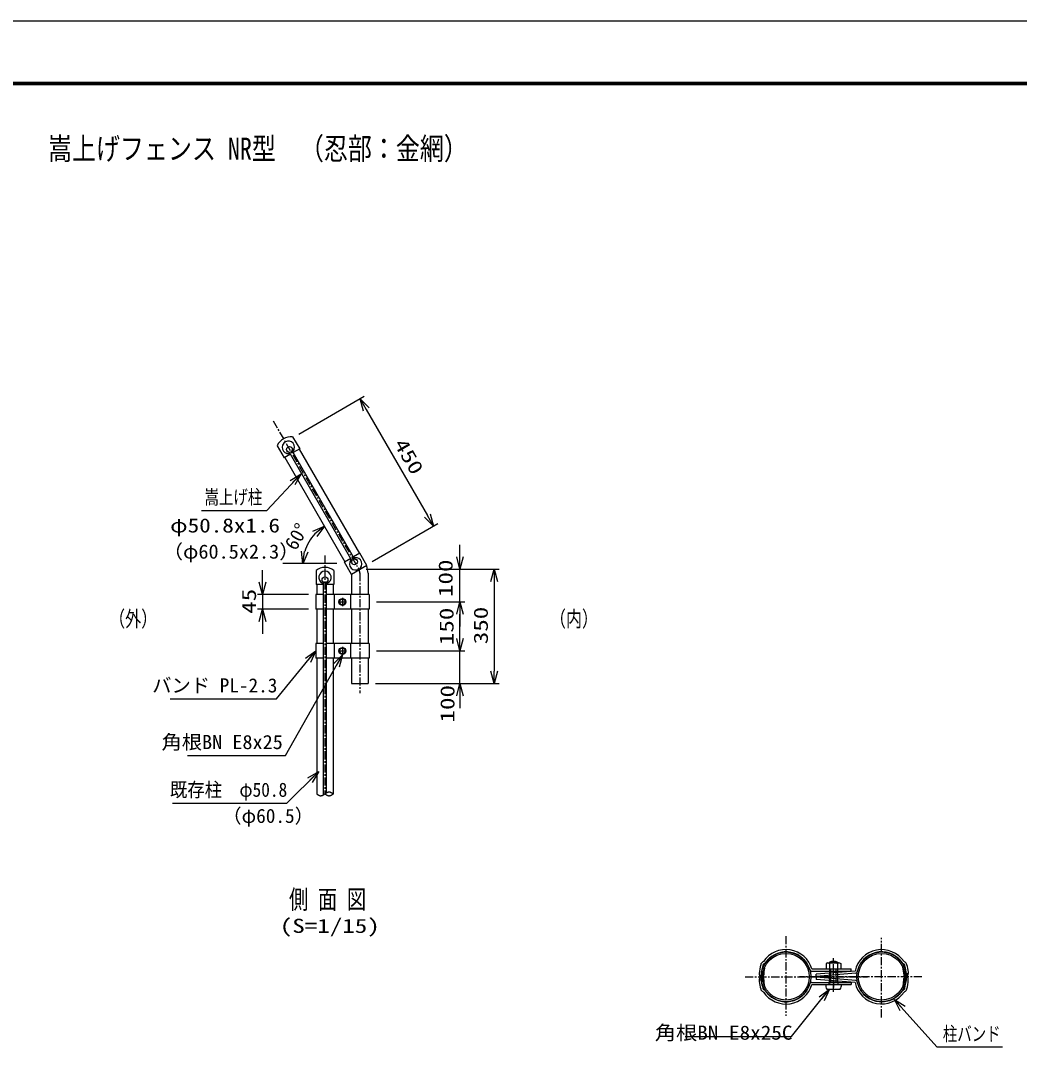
# Model space of a CAD drawing. Units: millimetres, scale not verified. Extents: x -4455 to 4455, y -3150 to 3150.
# Drawn here: x -707 to 2350, y -33 to 3150 of the extents above; entities that cross this region are included whole.
import ezdxf
from ezdxf.enums import TextEntityAlignment as Align

# ---------------------------------------------------------------- set-up
doc = ezdxf.new("R2010")
doc.units = ezdxf.units.MM
doc.header["$LTSCALE"] = 20
doc.linetypes.add('USER2', pattern=[2, 1.25, -0.25, 0.25, -0.25])
for name, color, linetype, lineweight in [('0-1_net', 2, 'Continuous', 25), ('0-2_0', 7, 'Continuous', 25), ('0-3_1', 7, 'Continuous', 25), ('0-5_band', 3, 'Continuous', 25), ('0-6_柱', 7, 'Continuous', 25), ('0-8_center', 2, 'USER2', 25), ('0-9_EXTCNT-L', 4, 'Continuous', 25), ('0-B_10', 4, 'Continuous', 25), ('0-C_CENTLN-L', 2, 'USER2', 25), ('0-D_WAKU', 7, 'Continuous', 25)]:
    doc.layers.add(name, color=color, linetype=linetype, lineweight=lineweight)
doc.styles.add('ＭＳ ゴシック', font='')
doc.styles.get('ＭＳ ゴシック').set_extended_font_data('MS Gothic')

# ---------------------------------------------------------------- blocks, each defined once
blk = doc.blocks.new('_Open30')
at = {"layer": '0-2_0', "color": 2}
blk.add_line((0, 0), (-20, 0), dxfattribs=at)
blk.add_lwpolyline([(-20, 5.36), (0, 0), (-20, -5.36)], dxfattribs=at)

msp = doc.modelspace()

# ---------------------------------------------------------------- linework, layer by layer
at = {"layer": '0-1_net', "color": 1}
for p, q in [((144.1, 1884.32), (344.59, 2000.07)), ((369.1, 1494.6), (569.6, 1610.36)), ((349.92, 1470.69), (757.58, 1470.69)), ((349.93, 1470.65), (652.58, 1470.65)), ((381.67, 1370.65), (652.58, 1370.65)), ((381.67, 1370.65), (652.58, 1370.65)), ((381.67, 1220.65), (652.58, 1220.65)), ((381.67, 1220.65), (652.58, 1220.65)), ((378.72, 1120.65), (652.58, 1120.65)), ((378.72, 1120.65), (757.58, 1120.65))]:
    msp.add_line(p, q, dxfattribs=at)
at = {"layer": '0-1_net'}
for p, q in [((350.35, 1960.1), (537.85, 1635.34)), ((637.58, 1508.15), (637.58, 1545.65)), ((637.58, 1370.65), (637.58, 1470.65)), ((742.58, 1433.19), (742.58, 1158.15)), ((637.58, 1258.15), (637.58, 1333.15)), ((637.58, 1333.15), (637.58, 1295.65)), ((637.58, 1258.15), (637.58, 1295.65)), ((637.58, 1120.65), (637.58, 1220.65)), ((637.58, 1083.15), (637.58, 1045.65))]:
    msp.add_line(p, q, dxfattribs=at)
at = {"layer": '0-2_0', "color": 2}
for p, q in [((32.63, 1430.65), (32.63, 1468.15)), ((32.63, 1393.15), (32.63, 1348.15)), ((32.63, 1310.65), (32.63, 1273.15))]:
    msp.add_line(p, q, dxfattribs=at)
at = {"layer": '0-2_0', "color": 1}
for p, q in [((173.27, 1393.15), (17.63, 1393.15)), ((173.27, 1348.15), (17.63, 1348.15))]:
    msp.add_line(p, q, dxfattribs=at)
at = {"layer": '0-2_0'}
for p, q in [((1567, 269.37), (1564.87, 268.14)), ((1570.26, 263.29), (1568.32, 262.16)), ((1762.83, 265.91), (1758.93, 263.66)), ((1758.93, 263.66), (1758.93, 246.63)), ((1762.83, 265.91), (1800.15, 265.91)), ((1765.59, 265.91), (1769.49, 263.66)), ((1769.49, 267.78), (1793.49, 267.78)), ((1769.49, 267.78), (1769.49, 265.91)), ((1773.39, 265.91), (1769.49, 263.66)), ((1769.49, 263.66), (1769.49, 246.63)), ((1773.09, 265.91), (1773.09, 267.78)), ((1789.59, 265.91), (1793.49, 263.66)), ((1789.89, 265.91), (1789.89, 267.78)), ((1793.49, 267.78), (1793.49, 265.91)), ((1797.39, 265.91), (1793.49, 263.66)), ((1793.49, 263.66), (1793.49, 246.63)), ((1800.15, 265.91), (1804.05, 263.66)), ((1804.05, 263.66), (1804.05, 246.63)), ((1994.35, 263.29), (1996.29, 262.16)), ((1997.61, 269.37), (1999.74, 268.14)), ((1558.1, 223.43), (1558.75, 224.08)), ((1562.98, 227.18), (1563.63, 226.53)), ((1563.42, 250.64), (1570.17, 249.21)), ((1713.98, 239.73), (1835.49, 239.73)), ((1715.49, 246.63), (1835.49, 246.63)), ((1847.49, 240.31), (1727.85, 230.89)), ((1728.39, 224.02), (1727.85, 230.89)), ((1849.54, 233.55), (1728.39, 224.02)), ((1758.93, 246.63), (1804.05, 246.63)), ((1835.49, 239.73), (1835.49, 246.63)), ((2000.67, 254.53), (1994.01, 252.74)), ((2002.38, 226.72), (2001.77, 226.04)), ((1562.23, 218.7), (1562.84, 219.38)), ((1563.94, 190.89), (1570.6, 192.68)), ((1713.98, 205.68), (1835.49, 205.68)), ((1715.49, 198.78), (1835.49, 198.78)), ((1728.39, 221.4), (1727.85, 214.52)), ((1847.49, 205.1), (1727.85, 214.52)), ((1849.54, 211.87), (1728.39, 221.4)), ((1757.49, 198.78), (1805.49, 198.78)), ((1835.49, 205.68), (1835.49, 198.78)), ((2001.19, 194.77), (1994.44, 196.2)), ((2001.63, 218.24), (2000.98, 218.89)), ((2006.51, 221.98), (2005.86, 221.34)), ((1567, 176.04), (1564.87, 177.28)), ((1570.26, 182.13), (1568.32, 183.25)), ((1761.99, 184.38), (1800.99, 184.38)), ((1994.35, 182.13), (1996.29, 183.25)), ((1997.61, 176.04), (1999.74, 177.28))]:
    msp.add_line(p, q, dxfattribs=at)
at = {"layer": '0-2_0', "color": 4}
for p, q in [((1769.49, 246.63), (1769.49, 210.78)), ((1773.09, 205.88), (1773.09, 246.63)), ((1789.89, 205.88), (1789.89, 246.63)), ((1793.49, 246.63), (1793.49, 210.78)), ((1767.69, 203.28), (1771.98, 204.43)), ((1767.69, 198.78), (1767.69, 203.28)), ((1768.77, 210.78), (1794.21, 210.78)), ((1768.77, 203.57), (1768.77, 210.78)), ((1795.29, 203.28), (1791.01, 204.43)), ((1794.21, 203.57), (1794.21, 210.78)), ((1795.29, 198.78), (1795.29, 203.28))]:
    msp.add_line(p, q, dxfattribs=at)
at = {"layer": '0-2_0', "color": 3}
msp.add_lwpolyline([(-4455, 3149.95), (4455, 3149.95), (4455, -3150.05), (-4455, -3150.05)], close=True, dxfattribs=at)
at = {"layer": '0-2_0'}
for points in [[(-4155, 2962.45), (4155, 2962.45), (4155, -2962.55), (-4155, -2962.55)], [(-4153.13, 2960.58), (4153.12, 2960.58), (4153.12, -2960.67), (-4153.13, -2960.67)], [(-4151.25, 2958.7), (4151.25, 2958.7), (4151.25, -2958.8), (-4151.25, -2958.8)], [(-4149.38, 2956.83), (4149.37, 2956.83), (4149.37, -2956.92), (-4149.38, -2956.92)], [(-4147.5, 2954.95), (4147.5, 2954.95), (4147.5, -2955.05), (-4147.5, -2955.05)]]:
    msp.add_lwpolyline(points, close=True, dxfattribs=at)
for points in [[(-153.68, 1650.37), (46.09, 1650.37), (149.05, 1761.21)], [(-243.13, 754.26), (107.23, 754.26), (203.43, 849.24)]]:
    msp.add_lwpolyline(points, dxfattribs=at)
at = {"layer": '0-2_0', "color": 3}
for points in [[(-249.86, 1073.74), (75.4, 1073.74), (194.16, 1218.74)], [(-196.59, 900.28), (103.58, 900.28), (276.22, 1205.89)], [(1327.18, 40.45), (1652.44, 40.45), (1767.1, 182.46)], [(2298.5, 6.81), (2098.73, 6.81), (1969.61, 151.57)]]:
    msp.add_lwpolyline(points, dxfattribs=at)
for centre, radius in [((1635.87, 222.71), 76.2), ((1635.87, 222.71), 71.4), ((1928.74, 222.71), 76.2), ((1928.74, 222.71), 71.4)]:
    msp.add_circle(centre, radius, dxfattribs=at)
at = {"layer": '0-2_0'}
for centre, radius, start, end in [((1635.87, 222.86), 83.1, 16.61866, 145.96895), ((1635.9, 222.78), 76.28, 15.83904, 141.43179), ((1928.74, 222.86), 83.1, 34.03105, 167.88099), ((1928.71, 222.78), 76.28, 38.56821, 168.66301), ((1701.19, 222.86), 147.45, 165.56163, 176.05686), ((1571.77, 256.19), 13.8, 120, 165.56163), ((1701.19, 222.86), 140.55, 165.56163, 176.05686), ((1571.77, 256.19), 6.9, 120, 165.56163), ((1563.36, 275.24), 13.8, 300, 339.19486), ((1781.49, 245.28), 25.5, 61.92751, 118.07249), ((2001.25, 275.24), 13.8, 200.80514, 240), ((1992.84, 256.19), 6.9, 14.43837, 60), ((1897.49, 224.93), 107.23, 6.23316, 17.91068), ((1992.84, 256.19), 13.8, 14.43837, 60), ((1898.85, 225.16), 112.75, 6.24102, 17.7988), ((1568.23, 232.04), 14.17, 176.09309, 221.18613), ((1572.61, 212.13), 18.38, 142.07993, 144.88864), ((1553.87, 228.96), 6.9, 315, 357.63166), ((1701.19, 222.86), 140.55, 168.60068, 177.63166), ((1567.86, 232.06), 6.9, 176.05686, 225), ((1553.06, 216.46), 14.59, 25.33278, 43.61265), ((1553.13, 228.97), 14.54, 334.48464, 357.70293), ((1701.19, 222.86), 133.65, 168.62961, 177.63166), ((1714.18, 244.77), 5.04, 193.4251, 267.66961), ((1848.94, 238.56), 5.04, 276.83039, 351.0749), ((1803.58, 212.33), 194.66, 4.52123, 11.97968), ((1972.01, 221.45), 26.37, 2.73491, 13.65639), ((1993.69, 230.9), 9.43, 299.68991, 328.97844), ((1864.6, 219.33), 140.55, 5.47449, 14.50547), ((1983.66, 235.05), 20.49, 336.01653, 4.27756), ((2040.46, 236.48), 36.14, 185.95148, 202.40194), ((1991.54, 234.68), 19.59, 322.31807, 8.03653), ((1573.07, 210.73), 19.59, 142.31807, 188.03653), ((1665.76, 220.25), 112.75, 186.24102, 197.7988), ((1524.15, 208.93), 36.14, 5.95148, 22.40194), ((1700.01, 226.09), 140.55, 185.47449, 194.50547), ((1580.95, 210.37), 20.49, 156.01653, 184.27756), ((1667.12, 220.48), 107.23, 186.23316, 197.91068), ((1570.92, 214.52), 9.43, 119.68991, 148.97844), ((1592.59, 223.97), 26.37, 182.73491, 193.65639), ((1761.03, 233.08), 194.66, 184.52123, 191.97968), ((1635.87, 222.55), 83.1, 214.03105, 343.38134), ((1635.9, 222.63), 76.28, 218.56821, 344.16096), ((1714.18, 200.64), 5.04, 92.33039, 166.5749), ((1783.46, 197.67), 25.99, 177.54795, 208.86111), ((1779.53, 197.67), 25.99, 331.13889, 2.45205), ((1928.74, 222.55), 83.1, 192.11901, 325.96895), ((1848.94, 206.86), 5.04, 8.9251, 83.16961), ((1928.71, 222.63), 76.28, 191.33699, 321.43179), ((1863.41, 222.55), 133.65, 348.62961, 357.63166), ((2011.48, 216.45), 14.54, 154.48464, 177.70293), ((2011.54, 228.95), 14.59, 205.33278, 223.61265), ((1863.41, 222.55), 140.55, 345.56163, 356.05686), ((1863.41, 222.55), 140.55, 348.60068, 357.63166), ((1996.75, 213.36), 6.9, 356.05686, 45), ((2010.74, 216.46), 6.9, 135, 177.63166), ((1863.41, 222.55), 147.45, 345.56163, 356.05686), ((1992, 233.28), 18.38, 322.07993, 324.88864), ((1996.38, 213.38), 14.17, 356.09309, 41.18613), ((1571.77, 189.23), 13.8, 194.43837, 240), ((1571.77, 189.23), 6.9, 194.43837, 240), ((1563.36, 170.18), 13.8, 20.80514, 60), ((1761.99, 185.88), 1.5, 210.22456, 270), ((1800.99, 185.88), 1.5, 270, 329.77544), ((2001.25, 170.18), 13.8, 120, 159.19486), ((1992.84, 189.23), 6.9, 300, 345.56163), ((1992.84, 189.23), 13.8, 300, 345.56163)]:
    msp.add_arc(centre, radius, start, end, dxfattribs=at)
at = {"layer": '0-2_0', "color": 4}
for centre, start, end in [((1771.59, 205.88), 285, 0), ((1791.39, 205.88), 180, 255)]:
    msp.add_arc(centre, 1.5, start, end, dxfattribs=at)
at = {"layer": '0-3_1'}
for p, q in [((77.55, 1848.78), (99.05, 1811.54)), ((125.18, 1876.28), (146.68, 1839.04)), ((118.53, 1822.79), (99.05, 1811.54)), ((114.68, 1828.52), (107.69, 1830.4)), ((306.34, 1497.49), (115.22, 1828.52)), ((315, 1502.49), (123.88, 1833.52)), ((124.15, 1833.99), (126.03, 1840.99)), ((146.68, 1839.04), (127.19, 1827.79)), ((303.03, 1503.23), (283.55, 1491.98)), ((306.07, 1497.03), (304.2, 1490.03)), ((315.54, 1502.49), (322.54, 1500.62)), ((196.67, 1467.05), (196.67, 1424.06)), ((251.67, 1467.05), (251.67, 1424.06)), ((305.05, 1454.74), (283.55, 1491.98)), ((352.68, 1482.24), (305.05, 1454.74)), ((218.65, 1430.95), (213.53, 1436.07)), ((229.58, 1430.95), (234.7, 1436.07)), ((219.17, 1424.06), (196.67, 1424.06)), ((219.17, 778.9), (219.17, 1430.68)), ((229.17, 785.54), (229.17, 1430.68)), ((251.67, 1424.06), (229.17, 1424.06))]:
    msp.add_line(p, q, dxfattribs=at)
at = {"layer": '0-3_1', "color": 4}
msp.add_line((260.47, 1487.88), (94.8, 1487.88), dxfattribs=at)
at = {"layer": '0-3_1'}
msp.add_lwpolyline([(352.68, 1482.24), (331.18, 1519.48), (311.69, 1508.23)], dxfattribs=at)
for centre in [(115.81, 1837.51), (314.42, 1493.51), (224.17, 1438.16)]:
    msp.add_circle(centre, 9, dxfattribs=at)
for centre, radius, start, end in [((120.12, 1830.04), 46.52, 83.75753, 156.24036), ((112.13, 1843.92), 19, 322.92938, 275.65717), ((113.81, 1827.02), 2, 275.55466, 40.65671), ((125.94, 1834.01), 2, 199.34322, 306.63275), ((318.13, 1487.12), 19, 144.34283, 97.07062), ((304.33, 1497.02), 2, 19.34329, 144.44534), ((316.45, 1504.03), 2, 113.36725, 220.65678), ((224.17, 1429.54), 46.52, 53.75753, 126.24036), ((224.14, 1445.56), 19, 292.92938, 245.65717), ((305.42, 1458.31), 50.8, 359.99998, 26.72327), ((217.14, 1430.08), 2, 245.55466, 10.65671), ((231.14, 1430.07), 2, 169.34322, 276.63275)]:
    msp.add_arc(centre, radius, start, end, dxfattribs=at)
at = {"layer": '0-5_band'}
for p, q in [((195.77, 1393.15), (195.77, 1348.15)), ((219.17, 1393.15), (195.77, 1393.15)), ((359.17, 1393.15), (229.17, 1393.15)), ((252.47, 1393.15), (252.47, 1348.15)), ((264.55, 1370.65), (290.38, 1370.65)), ((277.47, 1380.43), (268.95, 1375.51)), ((268.95, 1375.51), (268.95, 1365.8)), ((277.47, 1383.57), (277.47, 1357.74)), ((277.47, 1380.43), (285.98, 1375.51)), ((285.98, 1365.8), (285.98, 1375.51)), ((302.47, 1393.15), (302.47, 1348.15)), ((359.17, 1393.15), (359.17, 1348.15)), ((219.17, 1348.15), (195.77, 1348.15)), ((292.47, 1348.15), (229.17, 1348.15)), ((359.17, 1348.15), (252.47, 1348.15)), ((277.47, 1360.88), (268.95, 1365.8)), ((277.47, 1360.88), (285.98, 1365.8)), ((219.17, 1243.15), (195.77, 1243.15)), ((195.77, 1243.15), (195.77, 1198.15)), ((292.47, 1243.15), (229.17, 1243.15)), ((359.17, 1243.15), (252.47, 1243.15)), ((252.47, 1243.15), (252.47, 1198.15)), ((302.47, 1243.15), (302.47, 1198.15)), ((359.17, 1243.15), (359.17, 1198.15)), ((264.55, 1220.65), (290.38, 1220.65)), ((277.47, 1230.43), (268.95, 1225.51)), ((268.95, 1225.51), (268.95, 1215.8)), ((277.47, 1210.88), (268.95, 1215.8)), ((277.47, 1233.57), (277.47, 1207.74)), ((277.47, 1230.43), (285.98, 1225.51)), ((219.17, 1198.15), (195.77, 1198.15)), ((292.47, 1198.15), (229.17, 1198.15)), ((359.17, 1198.15), (252.47, 1198.15))]:
    msp.add_line(p, q, dxfattribs=at)
msp.add_lwpolyline([(277.47, 1210.88), (285.98, 1215.8), (285.98, 1225.51)], dxfattribs=at)
for centre, radius in [((277.47, 1370.65), 10.5), ((277.47, 1370.65), 8.52), ((277.47, 1220.65), 10.5), ((277.47, 1220.65), 8.52)]:
    msp.add_circle(centre, radius, dxfattribs=at)
at = {"layer": '0-6_柱'}
for p, q in [((144.86, 1837.99), (329.36, 1518.43)), ((100.87, 1812.59), (285.37, 1493.03)), ((305.42, 1454.95), (305.42, 1393.15)), ((356.22, 1458.31), (356.22, 1393.15)), ((198.72, 1424.06), (198.72, 1393.15)), ((249.52, 1424.06), (249.52, 1393.15)), ((198.72, 1348.15), (198.72, 1243.15)), ((249.52, 1348.15), (249.52, 1243.15)), ((305.42, 1348.15), (305.42, 1243.15)), ((356.22, 1348.15), (356.22, 1243.15)), ((198.72, 1198.15), (198.72, 782.19)), ((249.52, 1198.15), (249.52, 782.19)), ((305.42, 1198.15), (305.42, 1120.65)), ((356.22, 1198.15), (356.22, 1120.65)), ((305.42, 1120.65), (356.22, 1120.65))]:
    msp.add_line(p, q, dxfattribs=at)
at = {"layer": '0-6_柱', "color": 2}
msp.add_arc((288.92, 1487.53), 132.29, 136.2957, 163.70426, dxfattribs=at)
at = {"layer": '0-8_center'}
for p, q in [((65.22, 1925.14), (327.43, 1470.97)), ((224.12, 1513.11), (224.12, 782.19)), ((330.82, 1459.2), (330.82, 1090.98)), ((1781.49, 226.3), (1781.49, 280.15)), ((1781.49, 231.32), (1781.49, 255.18)), ((1781.49, 176.49), (1781.49, 223.06)), ((1781.49, 214.1), (1781.49, 190.23))]:
    msp.add_line(p, q, dxfattribs=at)
msp.add_arc((305.42, 1458.31), 25.4, 359.99998, 30.0003, dxfattribs=at)
at = {"layer": '0-9_EXTCNT-L'}
for points in [[(210.4, 776.31), (209.89, 776.38), (209.39, 776.47), (208.88, 776.59), (208.37, 776.73), (207.86, 776.89), (207.35, 777.07), (206.85, 777.27), (206.34, 777.49), (205.83, 777.73), (205.32, 777.98), (204.81, 778.25), (204.31, 778.53), (203.8, 778.82), (203.29, 779.12), (202.78, 779.44), (202.27, 779.76), (201.77, 780.09), (201.26, 780.43), (200.75, 780.78), (200.24, 781.12), (199.73, 781.48), (199.23, 781.83), (198.72, 782.19), (198.72, 782.19)], [(229.71, 785.85), (229.2, 785.55), (228.69, 785.25), (228.18, 784.94), (227.67, 784.61), (227.17, 784.28), (226.66, 783.94), (226.15, 783.6), (225.64, 783.25), (225.13, 782.9), (224.63, 782.54), (224.12, 782.19), (224.12, 782.19), (223.61, 781.83), (223.1, 781.48), (222.59, 781.12), (222.09, 780.78), (221.58, 780.43), (221.07, 780.09), (220.56, 779.76), (220.05, 779.44), (219.55, 779.12), (219.04, 778.82), (218.53, 778.53), (218.02, 778.25), (217.51, 777.98), (217.01, 777.73), (216.5, 777.49), (215.99, 777.27), (215.48, 777.07), (214.97, 776.89), (214.47, 776.73), (213.96, 776.59), (213.45, 776.47), (212.94, 776.38), (212.43, 776.31), (211.93, 776.27), (211.42, 776.26), (210.91, 776.27), (210.4, 776.31)], [(229.71, 778.53), (229.2, 778.82), (228.69, 779.12), (228.18, 779.44), (227.67, 779.76), (227.17, 780.09), (226.66, 780.43), (226.15, 780.78), (225.64, 781.12), (225.13, 781.48), (224.63, 781.83), (224.12, 782.19), (224.12, 782.19)], [(249.52, 782.19), (249.01, 782.54), (248.5, 782.9), (247.99, 783.25), (247.49, 783.6), (246.98, 783.94), (246.47, 784.28), (245.96, 784.61), (245.45, 784.94), (244.95, 785.25), (244.44, 785.55), (243.93, 785.85), (243.42, 786.13), (242.91, 786.39), (242.41, 786.65), (241.9, 786.88), (241.39, 787.1), (240.88, 787.3), (240.37, 787.48), (239.87, 787.64), (239.36, 787.78), (238.85, 787.9), (238.34, 787.99), (237.83, 788.06), (237.33, 788.1), (236.82, 788.11), (236.31, 788.1), (235.8, 788.06), (235.29, 787.99), (234.79, 787.9), (234.28, 787.78), (233.77, 787.64), (233.26, 787.48), (232.75, 787.3), (232.25, 787.1), (231.74, 786.88), (231.23, 786.65), (230.72, 786.39), (230.21, 786.13), (229.71, 785.85)], [(249.52, 782.19), (249.01, 781.83), (248.5, 781.48), (247.99, 781.12), (247.49, 780.78), (246.98, 780.43), (246.47, 780.09), (245.96, 779.76), (245.45, 779.44), (244.95, 779.12), (244.44, 778.82), (243.93, 778.53), (243.42, 778.25), (242.91, 777.98), (242.41, 777.73), (241.9, 777.49), (241.39, 777.27), (240.88, 777.07), (240.37, 776.89), (239.87, 776.73), (239.36, 776.59), (238.85, 776.47), (238.34, 776.38), (237.83, 776.31), (237.33, 776.27), (236.82, 776.26), (236.31, 776.27), (235.8, 776.31), (235.29, 776.38), (234.79, 776.47), (234.28, 776.59), (233.77, 776.73), (233.26, 776.89), (232.75, 777.07), (232.25, 777.27), (231.74, 777.49), (231.23, 777.73), (230.72, 777.98), (230.21, 778.25), (229.71, 778.53)]]:
    msp.add_lwpolyline(points, dxfattribs=at)
at = {"layer": '0-B_10'}
for p, q in [((1560.97, 231.71), (1567.89, 231.71)), ((2010.9, 231.71), (2004.63, 231.71)), ((1553.71, 213.71), (1559.98, 213.71)), ((2003.64, 213.71), (1996.72, 213.71))]:
    msp.add_line(p, q, dxfattribs=at)
at = {"layer": '0-C_CENTLN-L'}
for p, q in [((1635.87, 347.18), (1635.87, 103.59)), ((1928.74, 98.24), (1928.74, 341.83)), ((1510.84, 222.71), (1885.86, 222.71)), ((2052.15, 222.71), (1677.13, 222.71))]:
    msp.add_line(p, q, dxfattribs=at)
at = {"layer": '0-D_WAKU', "color": 3}
msp.add_lwpolyline([(-4455, 3149.95), (4455, 3149.95), (4455, -3150.05), (-4455, -3150.05)], close=True, dxfattribs=at)
at = {"layer": '0-D_WAKU'}
for points in [[(-4155, 2962.45), (4155, 2962.45), (4155, -2962.55), (-4155, -2962.55)], [(-4153.13, 2960.58), (4153.12, 2960.58), (4153.12, -2960.67), (-4153.13, -2960.67)], [(-4151.25, 2958.7), (4151.25, 2958.7), (4151.25, -2958.8), (-4151.25, -2958.8)], [(-4149.38, 2956.83), (4149.37, 2956.83), (4149.37, -2956.92), (-4149.38, -2956.92)], [(-4147.5, 2954.95), (4147.5, 2954.95), (4147.5, -2955.05), (-4147.5, -2955.05)]]:
    msp.add_lwpolyline(points, close=True, dxfattribs=at)

# ---------------------------------------------------------------- block references
at = {"layer": '0-1_net', "xscale": 1.875, "yscale": 1.875}
for p, rotation in [((331.6, 1992.57), 120), ((556.6, 1602.86), 300), ((637.58, 1470.65), 270), ((742.58, 1470.69), 90), ((637.58, 1370.65), 90), ((637.58, 1370.65), 90), ((637.58, 1220.65), 270), ((637.58, 1220.65), 270), ((742.58, 1120.65), 270), ((637.58, 1120.65), 90)]:
    msp.add_blockref('_Open30', p, dxfattribs=dict(at, rotation=rotation))
at = {"layer": '0-2_0', "xscale": 1.875, "yscale": 1.875}
for p, rotation in [((150.78, 1763.02), 46.42172), ((32.63, 1393.15), 270), ((32.63, 1348.15), 90), ((195.77, 1220.65), 50.09331), ((277.47, 1208.06), 60.18305), ((205.24, 850.97), 43.89804), ((1768.7, 184.38), 50.4745), ((1967.93, 153.42), 132.27964)]:
    msp.add_blockref('_Open30', p, dxfattribs=dict(at, rotation=rotation))
at = {"layer": '0-6_柱', "xscale": 1.875, "yscale": 1.875}
for p, rotation in [((222.77, 1602.1), 38.14783), ((156.62, 1487.53), 261.85213)]:
    msp.add_blockref('_Open30', p, dxfattribs=dict(at, rotation=rotation))

# ---------------------------------------------------------------- texts
at = {"layer": '0-1_net', "color": 3, "style": 'ＭＳ ゴシック', "width": 1.3}
for s, rotation, p in [('450', 300, (422.56, 1848.38)), ('100', 90, (627.99, 1385.63)), ('150', 90, (630.91, 1238.28)), ('350', 90, (735.91, 1241.03)), ('100', 90, (633.68, 1001.42))]:
    msp.add_text(s, height=43.26, rotation=rotation, dxfattribs=at).set_placement(p, align=Align.BOTTOM_LEFT)
at = {"layer": '0-2_0', "color": 3, "style": 'ＭＳ ゴシック'}
for s, height, width, p in [('嵩上げ柱', 43.26, 0.75, (-144.81, 1657.05)), ('φ50.8x1.6', 43.3, 1.2, (-250.09, 1570.12)), ('（φ60.5x2.3）', 43.3, 1.05, (-272.47, 1490.12)), ('（外）', 48.09, 0.75, (-437.11, 1280.3)), ('（内）', 48.09, 0.75, (912.8, 1280.3)), ('角根BN E8x25', 43.3, 1.05, (-276.39, 906.95)), ('既存柱\u3000φ50.8', 43.3, 0.9, (-250.51, 760.93)), ('側 面 図', 57.77, 0.75, (113.97, 413.53)), ('(S=1/15)', 43.26, 1.3, (85.8, 344.17)), ('角根BN E8x25C', 43.3, 1.1, (1234.22, 17.12)), ('柱バンド', 43.26, 0.75, (2116.23, 13.49))]:
    msp.add_text(s, height=height, dxfattribs=dict(at, width=width)).set_placement(p, align=Align.BOTTOM_LEFT)
at = {"layer": '0-2_0', "color": 3, "style": 'ＭＳ ゴシック', "width": 1.3}
msp.add_text('45', height=43.26, rotation=90, dxfattribs=at).set_placement((25.96, 1334.23), align=Align.BOTTOM_LEFT)
at = {"layer": '0-2_0', "color": 3, "style": 'ＭＳ ゴシック'}
for s, height, p in [('バンド PL-2.3', 43.3, (-304.93, 1080.42)), ('（φ60.5）', 43.26, (-90.26, 680.93))]:
    msp.add_text(s, height=height, dxfattribs=at).set_placement(p, align=Align.BOTTOM_LEFT)
at = {"layer": '0-6_柱', "color": 3, "style": 'ＭＳ ゴシック'}
msp.add_text('60°', height=43.3, rotation=60, dxfattribs=at).set_placement((146.25, 1518.37), align=Align.BOTTOM_LEFT)
at = {"layer": '0-B_10', "color": 7, "style": 'ＭＳ ゴシック', "width": 0.8}
msp.add_text('嵩上げフェンス NR型\u3000（忍部：金網）', height=67.35, dxfattribs=at).set_placement((-624.18, 2704.84), align=Align.BOTTOM_LEFT)

doc.saveas('drawing.dxf')
